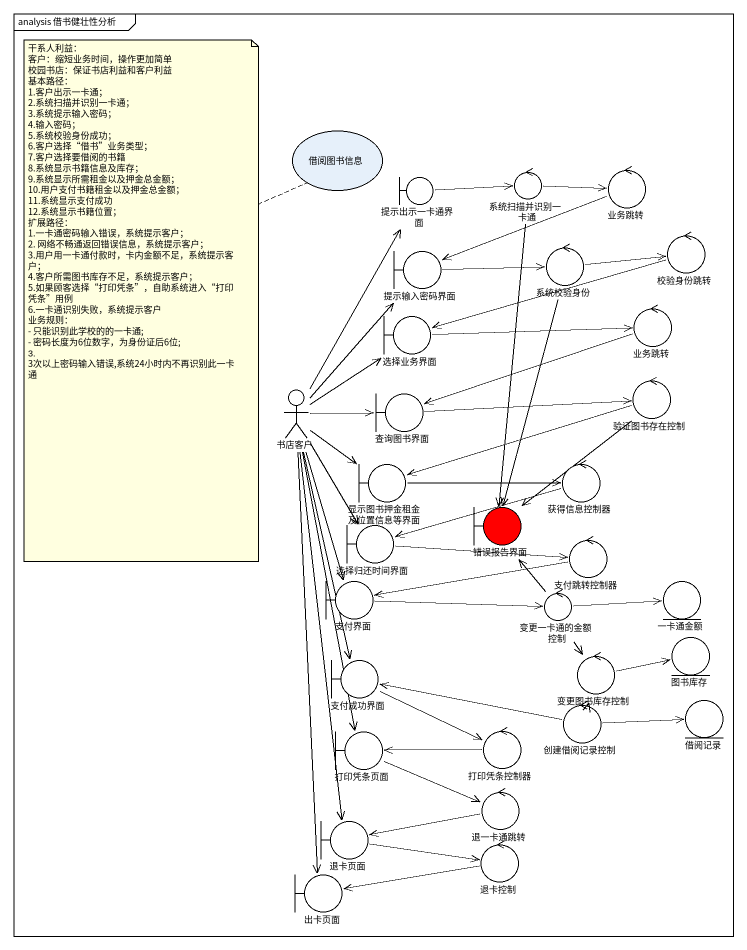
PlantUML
@startuml
mainframe analysis 借书健壮性分析
usecase 借阅图书信息
boundary 提示出示一卡通界面
control 系统扫描并识别一卡通
control 业务跳转
control 校验身份跳转
boundary 提示输入密码界面
control 系统校验身份
boundary 选择业务界面
control "业务跳转" as 业务跳转_2
actor 书店客户
boundary 查询图书界面
control 验证图书存在控制
boundary 显示图书押金租金及位置信息等界面
control 获得信息控制器
boundary 错误报告界面 #FF0000
boundary 选择归还时间界面
control 支付跳转控制器
boundary 支付界面
control 变更一卡通的金额控制
entity 一卡通金额
boundary 支付成功界面
control 变更图书库存控制
entity 图书库存
control 创建借阅记录控制
entity 借阅记录
boundary 打印凭条页面
control 打印凭条控制器
boundary 退卡页面
control 退一卡通跳转
control 退卡控制
boundary 出卡页面
提示出示一卡通界面 -right-> 系统扫描并识别一卡通
系统扫描并识别一卡通 -right-> 业务跳转
系统扫描并识别一卡通 --> 错误报告界面
业务跳转 -left-> 提示输入密码界面
校验身份跳转 -left-> 选择业务界面
提示输入密码界面 -right-> 系统校验身份
系统校验身份 -right-> 校验身份跳转
系统校验身份 --> 错误报告界面
选择业务界面 -right-> 业务跳转_2
业务跳转_2 -left-> 查询图书界面
书店客户 -up-> 提示出示一卡通界面
书店客户 -up-> 提示输入密码界面
书店客户 -up-> 选择业务界面
书店客户 -right-> 查询图书界面
书店客户 --> 显示图书押金租金及位置信息等界面
书店客户 --> 选择归还时间界面
书店客户 --> 支付界面
书店客户 --> 支付成功界面
书店客户 --> 打印凭条页面
书店客户 --> 退卡页面
书店客户 --> 出卡页面
查询图书界面 -right-> 验证图书存在控制
验证图书存在控制 -left-> 显示图书押金租金及位置信息等界面
验证图书存在控制 --> 错误报告界面
显示图书押金租金及位置信息等界面 -right-> 获得信息控制器
获得信息控制器 -left-> 选择归还时间界面
选择归还时间界面 -right-> 支付跳转控制器
支付跳转控制器 -left-> 支付界面
支付界面 -right-> 变更一卡通的金额控制
变更一卡通的金额控制 -up-> 错误报告界面
变更一卡通的金额控制 -right-> 一卡通金额
变更一卡通的金额控制 --> 变更图书库存控制
支付成功界面 -right-> 打印凭条控制器
变更图书库存控制 -right-> 图书库存
变更图书库存控制 --> 创建借阅记录控制
创建借阅记录控制 -left-> 支付成功界面
创建借阅记录控制 -right-> 借阅记录
打印凭条页面 -right-> 退一卡通跳转
打印凭条控制器 -left-> 打印凭条页面
退卡页面 -right-> 退卡控制
退一卡通跳转 -left-> 退卡页面
退卡控制 -left-> 出卡页面
note bottom of 借阅图书信息
  干系人利益：
  客户：缩短业务时间，操作更加简单
  校园书店：保证书店利益和客户利益
  基本路径：
  1.客户出示一卡通；
  2.系统扫描并识别一卡通；
  3.系统提示输入密码；
  4.输入密码；
  5.系统校验身份成功；
  6.客户选择“借书”业务类型；
  7.客户选择要借阅的书籍
  8.系统显示书籍信息及库存；
  9.系统显示所需租金以及押金总金额；
  10.用户支付书籍租金以及押金总金额；
  11.系统显示支付成功
  12.系统显示书籍位置；
  扩展路径：
  1.一卡通密码输入错误，系统提示客户；
  2. 网络不畅通返回错误信息，系统提示客户；
  3.用户用一卡通付款时，卡内金额不足，系统提示客户；
  4.客户所需图书库存不足，系统提示客户；
  5.如果顾客选择“打印凭条”，自助系统进入“打印凭条”用例
  6.一卡通识别失败，系统提示客户
  业务规则：
  - 只能识别此学校的的一卡通;
  - 密码长度为6位数字，为身份证后6位;
  3. 3次以上密码输入错误,系统24小时内不再识别此一卡通
end note
@enduml
